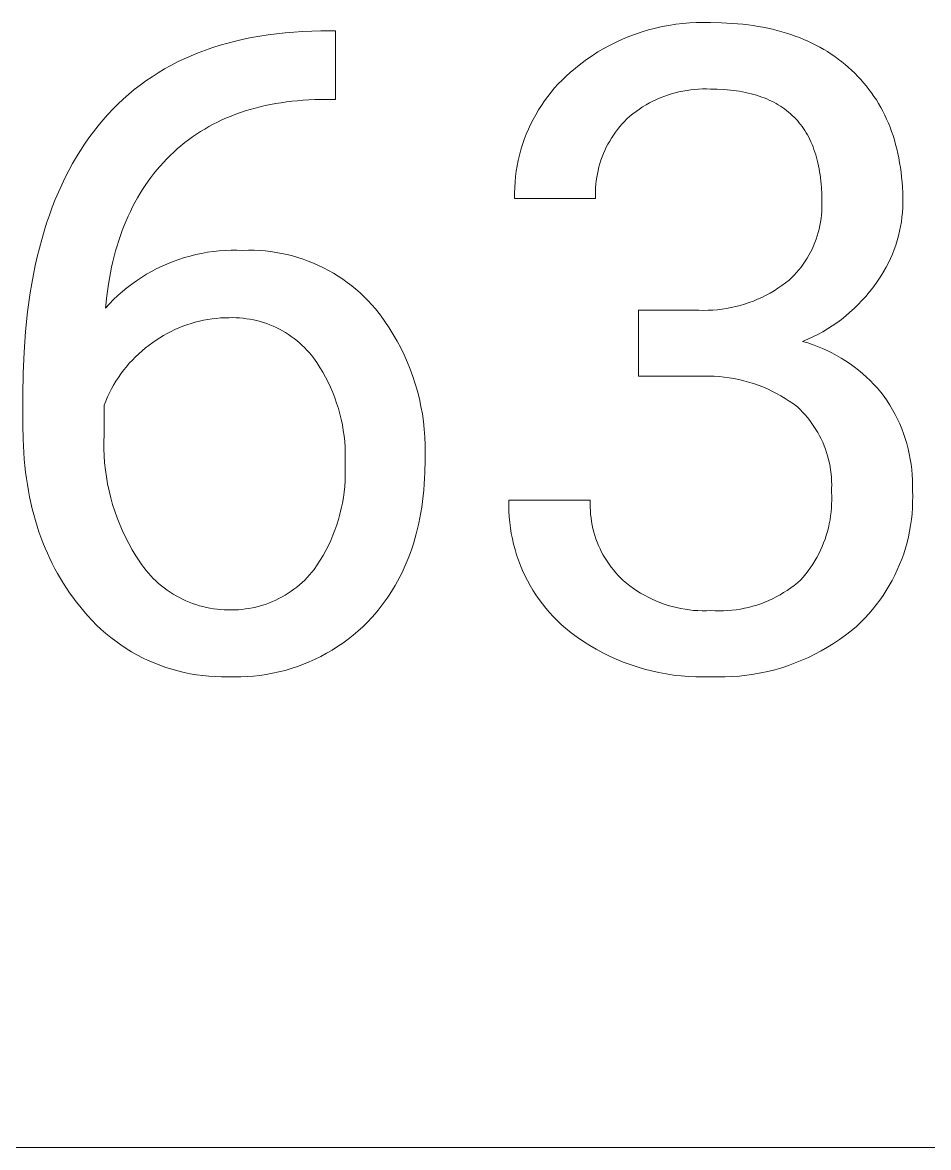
# Model space of a CAD drawing. Header units: millimetres. Extents: x 974 to 5700, y -47 to 3256.
# Drawn here: x 4802.2 to 4865.9, y 217.6 to 296.7 of the extents above; entities that cross this region are included whole.
import ezdxf

# ---------------------------------------------------------------- set-up
doc = ezdxf.new("R2010")
doc.units = ezdxf.units.MM
doc.header["$MEASUREMENT"] = 0
doc.layers.add('Domyślny', color=7, linetype='Continuous', true_color=0x000000)

msp = doc.modelspace()

# ---------------------------------------------------------------- linework, layer by layer
at = {"layer": 'Domyślny', "color": 18, "lineweight": 15, "true_color": 0x000000}
for p, q in [((4848.614, 296.642), (4849.1, 296.682)), ((4849.1, 296.682), (4849.587, 296.706)), ((4849.587, 296.706), (4850.075, 296.712)), ((4850.075, 296.712), (4850.563, 296.702)), ((4850.563, 296.702), (4851.346, 296.689)), ((4851.346, 296.689), (4851.729, 296.673)), ((4851.729, 296.673), (4852.107, 296.65)), ((4819.451, 295.839), (4820.046, 295.916)), ((4820.046, 295.916), (4820.652, 295.981)), ((4820.652, 295.981), (4821.267, 296.034)), ((4821.267, 296.034), (4821.893, 296.074)), ((4821.893, 296.074), (4822.529, 296.101)), ((4822.529, 296.101), (4823.174, 296.116)), ((4823.174, 296.116), (4824.197, 296.116)), ((4824.197, 296.116), (4824.197, 291.3)), ((4844.834, 295.725), (4845.291, 295.897)), ((4845.291, 295.897), (4845.753, 296.052)), ((4845.753, 296.052), (4846.22, 296.191)), ((4846.22, 296.191), (4846.692, 296.315)), ((4846.692, 296.315), (4847.168, 296.421)), ((4847.168, 296.421), (4847.648, 296.512)), ((4847.648, 296.512), (4848.13, 296.585)), ((4848.13, 296.585), (4848.614, 296.642)), ((4852.107, 296.65), (4852.479, 296.621)), ((4852.479, 296.621), (4852.847, 296.585)), ((4852.847, 296.585), (4853.208, 296.543)), ((4853.208, 296.543), (4853.564, 296.494)), ((4853.564, 296.494), (4853.915, 296.439)), ((4853.915, 296.439), (4854.261, 296.377)), ((4854.261, 296.377), (4854.6, 296.309)), ((4854.6, 296.309), (4854.935, 296.234)), ((4854.935, 296.234), (4855.264, 296.153)), ((4855.264, 296.153), (4855.588, 296.065)), ((4855.588, 296.065), (4855.906, 295.971)), ((4855.906, 295.971), (4856.219, 295.869)), ((4856.219, 295.869), (4856.527, 295.762)), ((4815.564, 294.948), (4816.089, 295.113)), ((4816.089, 295.113), (4816.624, 295.265)), ((4816.624, 295.265), (4817.17, 295.405)), ((4817.17, 295.405), (4817.725, 295.532)), ((4817.725, 295.532), (4818.29, 295.647)), ((4818.29, 295.647), (4818.865, 295.749)), ((4818.865, 295.749), (4819.451, 295.839)), ((4843.075, 294.885), (4843.503, 295.118)), ((4843.503, 295.118), (4843.94, 295.336)), ((4843.94, 295.336), (4844.383, 295.538)), ((4844.383, 295.538), (4844.834, 295.725)), ((4856.527, 295.762), (4856.829, 295.647)), ((4856.829, 295.647), (4857.126, 295.527)), ((4857.126, 295.527), (4857.417, 295.399)), ((4857.417, 295.399), (4857.703, 295.265)), ((4857.703, 295.265), (4857.984, 295.124)), ((4857.984, 295.124), (4858.259, 294.977)), ((4813.564, 294.164), (4814.049, 294.379)), ((4814.049, 294.379), (4814.544, 294.581)), ((4814.544, 294.581), (4815.049, 294.771)), ((4815.049, 294.771), (4815.564, 294.948)), ((4841.84, 294.1), (4842.243, 294.376)), ((4842.243, 294.376), (4842.654, 294.638)), ((4842.654, 294.638), (4843.075, 294.885)), ((4858.259, 294.977), (4858.529, 294.823)), ((4858.529, 294.823), (4858.793, 294.662)), ((4858.793, 294.662), (4859.052, 294.494)), ((4859.052, 294.494), (4859.306, 294.32)), ((4859.306, 294.32), (4859.554, 294.139)), ((4812.17, 293.445), (4812.625, 293.697)), ((4812.625, 293.697), (4813.089, 293.937)), ((4813.089, 293.937), (4813.564, 294.164)), ((4840.694, 293.192), (4841.066, 293.508)), ((4841.066, 293.508), (4841.448, 293.811)), ((4841.448, 293.811), (4841.84, 294.1)), ((4859.554, 294.139), (4859.798, 293.952)), ((4859.798, 293.952), (4860.035, 293.758)), ((4860.035, 293.758), (4860.268, 293.557)), ((4860.268, 293.557), (4860.494, 293.349)), ((4810.866, 292.614), (4811.291, 292.903)), ((4811.291, 292.903), (4811.725, 293.18)), ((4811.725, 293.18), (4812.17, 293.445)), ((4840.133, 292.668), (4840.409, 292.934)), ((4840.409, 292.934), (4840.694, 293.192)), ((4860.494, 293.349), (4860.715, 293.138)), ((4860.715, 293.138), (4860.929, 292.923)), ((4860.929, 292.923), (4861.136, 292.701)), ((4861.136, 292.701), (4861.336, 292.475)), ((4809.653, 291.669), (4810.047, 291.997)), ((4810.047, 291.997), (4810.452, 292.311)), ((4810.452, 292.311), (4810.866, 292.614)), ((4839.361, 291.813), (4839.608, 292.107)), ((4839.608, 292.107), (4839.866, 292.392)), ((4839.866, 292.392), (4840.133, 292.668)), ((4848.899, 291.941), (4848.625, 291.894)), ((4849.175, 291.979), (4848.899, 291.941)), ((4849.451, 292.008), (4849.175, 291.979)), ((4849.729, 292.027), (4849.451, 292.008)), ((4850.007, 292.036), (4849.729, 292.027)), ((4850.285, 292.036), (4850.007, 292.036)), ((4850.563, 292.027), (4850.285, 292.036)), ((4851.045, 292.019), (4850.563, 292.027)), ((4851.512, 291.996), (4851.045, 292.019)), ((4851.74, 291.979), (4851.512, 291.996)), ((4851.964, 291.958), (4851.74, 291.979)), ((4852.184, 291.933), (4851.964, 291.958)), ((4852.4, 291.904), (4852.184, 291.933)), ((4852.612, 291.872), (4852.4, 291.904)), ((4861.336, 292.475), (4861.529, 292.243)), ((4861.529, 292.243), (4861.716, 292.006)), ((4861.716, 292.006), (4861.895, 291.764)), ((4808.894, 290.977), (4809.269, 291.33)), ((4809.269, 291.33), (4809.653, 291.669)), ((4820.75, 291.126), (4820.369, 291.072)), ((4821.135, 291.173), (4820.75, 291.126)), ((4821.526, 291.213), (4821.135, 291.173)), ((4821.922, 291.245), (4821.526, 291.213)), ((4822.324, 291.271), (4821.922, 291.245)), ((4822.731, 291.289), (4822.324, 291.271)), ((4823.143, 291.3), (4822.731, 291.289)), ((4824.197, 291.3), (4823.143, 291.3)), ((4838.678, 290.886), (4838.895, 291.203)), ((4838.895, 291.203), (4839.123, 291.512)), ((4839.123, 291.512), (4839.361, 291.813)), ((4846.523, 291.185), (4846.277, 291.056)), ((4846.774, 291.305), (4846.523, 291.185)), ((4847.029, 291.416), (4846.774, 291.305)), ((4847.288, 291.518), (4847.029, 291.416)), ((4847.55, 291.611), (4847.288, 291.518)), ((4847.815, 291.696), (4847.55, 291.611)), ((4848.083, 291.771), (4847.815, 291.696)), ((4848.353, 291.837), (4848.083, 291.771)), ((4848.625, 291.894), (4848.353, 291.837)), ((4852.821, 291.836), (4852.612, 291.872)), ((4853.026, 291.795), (4852.821, 291.836)), ((4853.227, 291.751), (4853.026, 291.795)), ((4853.424, 291.703), (4853.227, 291.751)), ((4853.617, 291.652), (4853.424, 291.703)), ((4853.806, 291.596), (4853.617, 291.652)), ((4853.992, 291.537), (4853.806, 291.596)), ((4854.174, 291.473), (4853.992, 291.537)), ((4854.352, 291.406), (4854.174, 291.473)), ((4854.526, 291.335), (4854.352, 291.406)), ((4854.696, 291.261), (4854.526, 291.335)), ((4854.863, 291.182), (4854.696, 291.261)), ((4855.025, 291.1), (4854.863, 291.182)), ((4861.895, 291.764), (4862.067, 291.517)), ((4862.067, 291.517), (4862.232, 291.264)), ((4862.232, 291.264), (4862.391, 291.007)), ((4808.176, 290.235), (4808.53, 290.612)), ((4808.53, 290.612), (4808.894, 290.977)), ((4817.515, 290.378), (4817.181, 290.259)), ((4817.853, 290.49), (4817.515, 290.378)), ((4818.197, 290.595), (4817.853, 290.49)), ((4818.546, 290.693), (4818.197, 290.595)), ((4818.9, 290.783), (4818.546, 290.693)), ((4819.259, 290.866), (4818.9, 290.783)), ((4819.624, 290.942), (4819.259, 290.866)), ((4819.994, 291.01), (4819.624, 290.942)), ((4820.369, 291.072), (4819.994, 291.01)), ((4838.277, 290.231), (4838.472, 290.562)), ((4838.472, 290.562), (4838.678, 290.886)), ((4845.338, 290.461), (4845.117, 290.293)), ((4845.565, 290.622), (4845.338, 290.461)), ((4845.797, 290.775), (4845.565, 290.622)), ((4846.034, 290.92), (4845.797, 290.775)), ((4846.277, 291.056), (4846.034, 290.92)), ((4855.184, 291.013), (4855.025, 291.1)), ((4855.339, 290.923), (4855.184, 291.013)), ((4855.49, 290.829), (4855.339, 290.923)), ((4855.638, 290.731), (4855.49, 290.829)), ((4855.781, 290.63), (4855.638, 290.731)), ((4855.921, 290.524), (4855.781, 290.63)), ((4856.057, 290.415), (4855.921, 290.524)), ((4856.189, 290.301), (4856.057, 290.415)), ((4862.391, 291.007), (4862.542, 290.744)), ((4862.542, 290.744), (4862.686, 290.476)), ((4862.686, 290.476), (4862.824, 290.202)), ((4807.498, 289.443), (4807.832, 289.845)), ((4807.832, 289.845), (4808.176, 290.235)), ((4815.594, 289.554), (4815.293, 289.392)), ((4815.901, 289.71), (4815.594, 289.554)), ((4816.213, 289.858), (4815.901, 289.71)), ((4816.531, 289.999), (4816.213, 289.858)), ((4816.853, 290.133), (4816.531, 289.999)), ((4817.181, 290.259), (4816.853, 290.133)), ((4837.759, 289.203), (4837.92, 289.551)), ((4837.92, 289.551), (4838.093, 289.894)), ((4838.093, 289.894), (4838.277, 290.231)), ((4844.35, 289.576), (4844.188, 289.389)), ((4844.518, 289.758), (4844.35, 289.576)), ((4844.692, 289.934), (4844.518, 289.758)), ((4844.901, 290.117), (4844.692, 289.934)), ((4845.117, 290.293), (4844.901, 290.117)), ((4856.317, 290.184), (4856.189, 290.301)), ((4856.442, 290.063), (4856.317, 290.184)), ((4856.562, 289.939), (4856.442, 290.063)), ((4856.679, 289.81), (4856.562, 289.939)), ((4856.792, 289.678), (4856.679, 289.81)), ((4856.901, 289.541), (4856.792, 289.678)), ((4857.006, 289.401), (4856.901, 289.541)), ((4862.824, 290.202), (4862.954, 289.924)), ((4862.954, 289.924), (4863.077, 289.64)), ((4863.077, 289.64), (4863.194, 289.351)), ((4806.857, 288.602), (4807.172, 289.028)), ((4807.172, 289.028), (4807.498, 289.443)), ((4814.419, 288.86), (4814.139, 288.668)), ((4814.705, 289.044), (4814.419, 288.86)), ((4814.996, 289.222), (4814.705, 289.044)), ((4815.293, 289.392), (4814.996, 289.222)), ((4837.473, 288.49), (4837.61, 288.849)), ((4837.61, 288.849), (4837.759, 289.203)), ((4843.741, 288.796), (4843.606, 288.589)), ((4843.883, 288.999), (4843.741, 288.796)), ((4844.032, 289.196), (4843.883, 288.999)), ((4844.188, 289.389), (4844.032, 289.196)), ((4857.107, 289.257), (4857.006, 289.401)), ((4857.205, 289.109), (4857.107, 289.257)), ((4857.299, 288.957), (4857.205, 289.109)), ((4857.389, 288.802), (4857.299, 288.957)), ((4857.475, 288.642), (4857.389, 288.802)), ((4863.194, 289.351), (4863.303, 289.057)), ((4863.303, 289.057), (4863.406, 288.758)), ((4863.406, 288.758), (4863.501, 288.454)), ((4806.258, 287.717), (4806.552, 288.165)), ((4806.552, 288.165), (4806.857, 288.602)), ((4813.329, 288.049), (4813.069, 287.828)), ((4813.593, 288.263), (4813.329, 288.049)), ((4813.864, 288.469), (4813.593, 288.263)), ((4814.139, 288.668), (4813.864, 288.469)), ((4837.235, 287.76), (4837.348, 288.127)), ((4837.348, 288.127), (4837.473, 288.49)), ((4843.357, 288.161), (4843.243, 287.941)), ((4843.478, 288.377), (4843.357, 288.161)), ((4843.606, 288.589), (4843.478, 288.377)), ((4857.557, 288.479), (4857.475, 288.642)), ((4857.636, 288.312), (4857.557, 288.479)), ((4857.71, 288.141), (4857.636, 288.312)), ((4857.781, 287.966), (4857.71, 288.141)), ((4857.848, 287.787), (4857.781, 287.966)), ((4863.501, 288.454), (4863.589, 288.144)), ((4863.589, 288.144), (4863.671, 287.83)), ((4805.7, 286.786), (4805.974, 287.257)), ((4805.974, 287.257), (4806.258, 287.717)), ((4812.566, 287.365), (4812.324, 287.123)), ((4812.815, 287.6), (4812.566, 287.365)), ((4813.069, 287.828), (4812.815, 287.6)), ((4837.047, 287.016), (4837.135, 287.389)), ((4837.135, 287.389), (4837.235, 287.76)), ((4842.948, 287.26), (4842.865, 287.027)), ((4843.039, 287.49), (4842.948, 287.26)), ((4843.137, 287.717), (4843.039, 287.49)), ((4843.243, 287.941), (4843.137, 287.717)), ((4857.911, 287.605), (4857.848, 287.787)), ((4857.971, 287.418), (4857.911, 287.605)), ((4858.026, 287.228), (4857.971, 287.418)), ((4858.078, 287.034), (4858.026, 287.228)), ((4863.671, 287.83), (4863.745, 287.51)), ((4863.745, 287.51), (4863.812, 287.185)), ((4863.812, 287.185), (4863.872, 286.855)), ((4805.437, 286.303), (4805.7, 286.786)), ((4811.86, 286.621), (4811.638, 286.361)), ((4812.089, 286.875), (4811.86, 286.621)), ((4812.324, 287.123), (4812.089, 286.875)), ((4836.91, 286.26), (4836.972, 286.639)), ((4836.972, 286.639), (4837.047, 287.016)), ((4842.723, 286.553), (4842.664, 286.312)), ((4842.79, 286.791), (4842.723, 286.553)), ((4842.865, 287.027), (4842.79, 286.791)), ((4858.126, 286.836), (4858.078, 287.034)), ((4858.17, 286.634), (4858.126, 286.836)), ((4858.21, 286.428), (4858.17, 286.634)), ((4858.246, 286.218), (4858.21, 286.428)), ((4863.872, 286.855), (4863.925, 286.52)), ((4863.925, 286.52), (4863.971, 286.18)), ((4804.941, 285.304), (4805.184, 285.809)), ((4805.184, 285.809), (4805.437, 286.303)), ((4811.212, 285.823), (4811.009, 285.545)), ((4811.422, 286.095), (4811.212, 285.823)), ((4811.638, 286.361), (4811.422, 286.095)), ((4836.824, 285.497), (4836.86, 285.879)), ((4836.86, 285.879), (4836.91, 286.26)), ((4842.536, 285.581), (4842.51, 285.335)), ((4842.57, 285.826), (4842.536, 285.581)), ((4842.613, 286.07), (4842.57, 285.826)), ((4842.664, 286.312), (4842.613, 286.07)), ((4858.279, 286.005), (4858.246, 286.218)), ((4858.307, 285.787), (4858.279, 286.005)), ((4858.332, 285.566), (4858.307, 285.787)), ((4863.971, 286.18), (4864.01, 285.834)), ((4864.01, 285.834), (4864.042, 285.484)), ((4804.487, 284.259), (4804.709, 284.788)), ((4804.709, 284.788), (4804.941, 285.304)), ((4810.622, 284.97), (4810.439, 284.674)), ((4810.812, 285.26), (4810.622, 284.97)), ((4811.009, 285.545), (4810.812, 285.26)), ((4836.789, 284.73), (4836.8, 285.114)), ((4836.8, 285.114), (4836.824, 285.497)), ((4842.482, 284.841), (4842.481, 284.593)), ((4842.492, 285.088), (4842.482, 284.841)), ((4842.51, 285.335), (4842.492, 285.088)), ((4858.353, 285.341), (4858.332, 285.566)), ((4858.37, 285.112), (4858.353, 285.341)), ((4858.393, 284.642), (4858.37, 285.112)), ((4864.042, 285.484), (4864.067, 285.128)), ((4864.067, 285.128), (4864.085, 284.768)), ((4804.275, 283.72), (4804.487, 284.259)), ((4810.09, 284.064), (4809.926, 283.75)), ((4810.261, 284.372), (4810.09, 284.064)), ((4810.439, 284.674), (4810.261, 284.372)), ((4836.791, 284.346), (4836.789, 284.73)), ((4842.488, 284.346), (4836.791, 284.346)), ((4842.481, 284.593), (4842.488, 284.346)), ((4858.401, 284.157), (4858.393, 284.642)), ((4858.408, 283.909), (4858.401, 284.157)), ((4864.085, 284.768), (4864.095, 284.402)), ((4864.099, 284.031), (4864.089, 283.695)), ((4864.095, 284.402), (4864.099, 284.031)), ((4804.073, 283.169), (4804.275, 283.72)), ((4809.768, 283.429), (4809.616, 283.103)), ((4809.926, 283.75), (4809.768, 283.429)), ((4858.375, 283.165), (4858.394, 283.413)), ((4858.394, 283.413), (4858.405, 283.661)), ((4858.405, 283.661), (4858.408, 283.909)), ((4864.068, 283.359), (4864.035, 283.025)), ((4864.089, 283.695), (4864.068, 283.359)), ((4803.702, 282.034), (4803.882, 282.607)), ((4803.882, 282.607), (4804.073, 283.169)), ((4809.332, 282.433), (4809.2, 282.088)), ((4809.471, 282.771), (4809.332, 282.433)), ((4809.616, 283.103), (4809.471, 282.771)), ((4858.211, 282.186), (4858.265, 282.429)), ((4858.265, 282.429), (4858.31, 282.673)), ((4858.31, 282.673), (4858.347, 282.919)), ((4858.347, 282.919), (4858.375, 283.165)), ((4863.991, 282.691), (4863.935, 282.359)), ((4864.035, 283.025), (4863.991, 282.691)), ((4803.531, 281.449), (4803.702, 282.034)), ((4809.074, 281.738), (4808.954, 281.381)), ((4809.2, 282.088), (4809.074, 281.738)), ((4858, 281.473), (4858.079, 281.708)), ((4858.079, 281.708), (4858.149, 281.946)), ((4858.149, 281.946), (4858.211, 282.186)), ((4863.789, 281.703), (4863.699, 281.379)), ((4863.867, 282.03), (4863.789, 281.703)), ((4863.935, 282.359), (4863.867, 282.03)), ((4803.221, 280.245), (4803.371, 280.852)), ((4803.371, 280.852), (4803.531, 281.449)), ((4808.841, 281.019), (4808.734, 280.65)), ((4808.954, 281.381), (4808.841, 281.019)), ((4857.716, 280.785), (4857.818, 281.011)), ((4857.818, 281.011), (4857.913, 281.24)), ((4857.913, 281.24), (4858, 281.473)), ((4863.598, 281.058), (4863.485, 280.741)), ((4863.699, 281.379), (4863.598, 281.058)), ((4803.082, 279.626), (4803.221, 280.245)), ((4808.634, 280.275), (4808.54, 279.895)), ((4808.734, 280.65), (4808.634, 280.275)), ((4812.777, 279.908), (4813.169, 280.049)), ((4813.169, 280.049), (4813.566, 280.177)), ((4813.566, 280.177), (4813.966, 280.292)), ((4813.966, 280.292), (4814.371, 280.392)), ((4814.371, 280.392), (4814.778, 280.479)), ((4814.778, 280.479), (4815.189, 280.552)), ((4815.189, 280.552), (4815.601, 280.611)), ((4815.601, 280.611), (4816.016, 280.655)), ((4816.016, 280.655), (4816.431, 280.686)), ((4816.431, 280.686), (4816.848, 280.702)), ((4816.848, 280.702), (4817.265, 280.704)), ((4817.265, 280.704), (4817.681, 280.691)), ((4817.681, 280.691), (4818.072, 280.7)), ((4818.072, 280.7), (4818.464, 280.696)), ((4818.464, 280.696), (4818.855, 280.679)), ((4818.855, 280.679), (4819.245, 280.648)), ((4819.245, 280.648), (4819.634, 280.605)), ((4819.634, 280.605), (4820.021, 280.548)), ((4820.021, 280.548), (4820.406, 280.478)), ((4820.406, 280.478), (4820.788, 280.395)), ((4820.788, 280.395), (4821.168, 280.299)), ((4821.168, 280.299), (4821.544, 280.191)), ((4821.544, 280.191), (4821.916, 280.07)), ((4821.916, 280.07), (4822.284, 279.936)), ((4857.228, 279.921), (4857.361, 280.13)), ((4857.361, 280.13), (4857.487, 280.344)), ((4857.487, 280.344), (4857.605, 280.562)), ((4857.605, 280.562), (4857.716, 280.785)), ((4863.229, 280.119), (4863.084, 279.815)), ((4863.362, 280.428), (4863.229, 280.119)), ((4863.485, 280.741), (4863.362, 280.428)), ((4802.953, 278.995), (4803.082, 279.626)), ((4808.452, 279.508), (4808.371, 279.115)), ((4808.54, 279.895), (4808.452, 279.508)), ((4811.264, 279.21), (4811.633, 279.404)), ((4811.633, 279.404), (4812.009, 279.585)), ((4812.009, 279.585), (4812.39, 279.753)), ((4812.39, 279.753), (4812.777, 279.908)), ((4822.284, 279.936), (4822.647, 279.79)), ((4822.647, 279.79), (4823.005, 279.632)), ((4823.005, 279.632), (4823.357, 279.462)), ((4823.357, 279.462), (4823.704, 279.28)), ((4823.704, 279.28), (4824.044, 279.086)), ((4856.624, 279.133), (4856.785, 279.322)), ((4856.785, 279.322), (4856.94, 279.516)), ((4856.94, 279.516), (4857.087, 279.716)), ((4857.087, 279.716), (4857.228, 279.921)), ((4862.929, 279.517), (4862.764, 279.223)), ((4863.084, 279.815), (4862.929, 279.517)), ((4802.834, 278.353), (4802.953, 278.995)), ((4808.296, 278.716), (4808.227, 278.311)), ((4808.371, 279.115), (4808.296, 278.716)), ((4809.861, 278.313), (4810.2, 278.555)), ((4810.2, 278.555), (4810.547, 278.786)), ((4810.547, 278.786), (4810.902, 279.004)), ((4810.902, 279.004), (4811.264, 279.21)), ((4824.044, 279.086), (4824.377, 278.881)), ((4824.377, 278.881), (4824.703, 278.665)), ((4824.703, 278.665), (4825.022, 278.438)), ((4855.847, 278.4), (4856.103, 278.601)), ((4856.103, 278.601), (4856.283, 278.772)), ((4856.283, 278.772), (4856.457, 278.95)), ((4856.457, 278.95), (4856.624, 279.133)), ((4862.405, 278.655), (4862.21, 278.381)), ((4862.589, 278.936), (4862.405, 278.655)), ((4862.764, 279.223), (4862.589, 278.936)), ((4802.54, 276.359), (4802.726, 277.7)), ((4802.726, 277.7), (4802.834, 278.353)), ((4808.227, 278.311), (4808.109, 277.483)), ((4808.896, 277.519), (4809.208, 277.795)), ((4809.208, 277.795), (4809.53, 278.06)), ((4809.53, 278.06), (4809.861, 278.313)), ((4825.022, 278.438), (4825.333, 278.201)), ((4825.333, 278.201), (4825.636, 277.953)), ((4825.636, 277.953), (4825.93, 277.695)), ((4825.93, 277.695), (4826.215, 277.427)), ((4854.473, 277.531), (4854.76, 277.685)), ((4854.76, 277.685), (4855.041, 277.85)), ((4855.041, 277.85), (4855.316, 278.024)), ((4855.316, 278.024), (4855.585, 278.207)), ((4855.585, 278.207), (4855.847, 278.4)), ((4861.738, 277.753), (4861.486, 277.451)), ((4861.979, 278.063), (4861.738, 277.753)), ((4862.21, 278.381), (4861.979, 278.063)), ((4808.109, 277.483), (4808.017, 276.63)), ((4808.017, 276.63), (4808.3, 276.937)), ((4808.3, 276.937), (4808.593, 277.233)), ((4808.593, 277.233), (4808.896, 277.519)), ((4826.215, 277.427), (4826.491, 277.149)), ((4826.491, 277.149), (4826.758, 276.863)), ((4852.659, 276.817), (4852.971, 276.91)), ((4852.971, 276.91), (4853.279, 277.013)), ((4853.279, 277.013), (4853.584, 277.127)), ((4853.584, 277.127), (4853.885, 277.251)), ((4853.885, 277.251), (4854.182, 277.386)), ((4854.182, 277.386), (4854.473, 277.531)), ((4860.952, 276.875), (4860.67, 276.601)), ((4861.223, 277.159), (4860.952, 276.875)), ((4861.486, 277.451), (4861.223, 277.159)), ((4802.395, 274.973), (4802.54, 276.359)), ((4826.758, 276.863), (4827.015, 276.568)), ((4827.015, 276.568), (4827.349, 276.137)), ((4827.349, 276.137), (4827.668, 275.696)), ((4845.495, 276.476), (4849.76, 276.476)), ((4845.495, 271.833), (4845.495, 276.476)), ((4849.76, 276.476), (4850.086, 276.47)), ((4850.086, 276.47), (4850.411, 276.474)), ((4850.411, 276.474), (4850.736, 276.49)), ((4850.736, 276.49), (4851.061, 276.517)), ((4851.061, 276.517), (4851.384, 276.555)), ((4851.384, 276.555), (4851.706, 276.604)), ((4851.706, 276.604), (4852.026, 276.664)), ((4852.026, 276.664), (4852.344, 276.735)), ((4852.344, 276.735), (4852.659, 276.817)), ((4860.379, 276.336), (4860.08, 276.082)), ((4860.67, 276.601), (4860.379, 276.336)), ((4813.463, 275.356), (4813.182, 275.243)), ((4813.747, 275.459), (4813.463, 275.356)), ((4814.036, 275.552), (4813.747, 275.459)), ((4814.326, 275.636), (4814.036, 275.552)), ((4814.62, 275.71), (4814.326, 275.636)), ((4814.916, 275.775), (4814.62, 275.71)), ((4815.214, 275.829), (4814.916, 275.775)), ((4815.513, 275.874), (4815.214, 275.829)), ((4815.814, 275.909), (4815.513, 275.874)), ((4816.116, 275.934), (4815.814, 275.909)), ((4816.418, 275.949), (4816.116, 275.934)), ((4816.721, 275.954), (4816.418, 275.949)), ((4816.965, 275.957), (4816.721, 275.954)), ((4817.209, 275.951), (4816.965, 275.957)), ((4817.452, 275.938), (4817.209, 275.951)), ((4817.695, 275.916), (4817.452, 275.938)), ((4817.937, 275.886), (4817.695, 275.916)), ((4818.178, 275.847), (4817.937, 275.886)), ((4818.417, 275.801), (4818.178, 275.847)), ((4818.655, 275.746), (4818.417, 275.801)), ((4818.891, 275.684), (4818.655, 275.746)), ((4819.124, 275.613), (4818.891, 275.684)), ((4819.355, 275.535), (4819.124, 275.613)), ((4819.583, 275.449), (4819.355, 275.535)), ((4819.808, 275.355), (4819.583, 275.449)), ((4820.03, 275.254), (4819.808, 275.355)), ((4827.668, 275.696), (4827.971, 275.243)), ((4859.132, 275.382), (4858.801, 275.17)), ((4859.456, 275.604), (4859.132, 275.382)), ((4859.772, 275.838), (4859.456, 275.604)), ((4860.08, 276.082), (4859.772, 275.838)), ((4802.292, 273.541), (4802.395, 274.973)), ((4811.84, 274.546), (4811.586, 274.38)), ((4812.098, 274.703), (4811.84, 274.546)), ((4812.362, 274.852), (4812.098, 274.703)), ((4812.631, 274.991), (4812.362, 274.852)), ((4812.904, 275.122), (4812.631, 274.991)), ((4813.182, 275.243), (4812.904, 275.122)), ((4820.248, 275.145), (4820.03, 275.254)), ((4820.463, 275.029), (4820.248, 275.145)), ((4820.673, 274.906), (4820.463, 275.029)), ((4820.879, 274.775), (4820.673, 274.906)), ((4821.081, 274.638), (4820.879, 274.775)), ((4821.278, 274.494), (4821.081, 274.638)), ((4827.971, 275.243), (4828.259, 274.781)), ((4828.259, 274.781), (4828.531, 274.309)), ((4857.767, 274.605), (4857.41, 274.441)), ((4858.118, 274.782), (4857.767, 274.605)), ((4858.463, 274.97), (4858.118, 274.782)), ((4858.801, 275.17), (4858.463, 274.97)), ((4810.834, 273.83), (4810.592, 273.629)), ((4811.083, 274.023), (4810.834, 273.83)), ((4811.338, 274.207), (4811.083, 274.023)), ((4811.586, 274.38), (4811.338, 274.207)), ((4821.47, 274.344), (4821.278, 274.494)), ((4821.656, 274.187), (4821.47, 274.344)), ((4821.837, 274.023), (4821.656, 274.187)), ((4822.013, 273.854), (4821.837, 274.023)), ((4822.183, 273.679), (4822.013, 273.854)), ((4828.531, 274.309), (4828.787, 273.827)), ((4828.787, 273.827), (4829.025, 273.338)), ((4857.41, 274.441), (4857.048, 274.288)), ((4857.048, 274.288), (4857.403, 274.183)), ((4857.403, 274.183), (4857.754, 274.066)), ((4857.754, 274.066), (4858.101, 273.937)), ((4858.101, 273.937), (4858.443, 273.796)), ((4858.443, 273.796), (4858.781, 273.643)), ((4802.23, 272.063), (4802.292, 273.541)), ((4809.908, 272.98), (4809.695, 272.748)), ((4810.128, 273.204), (4809.908, 272.98)), ((4810.357, 273.421), (4810.128, 273.204)), ((4810.592, 273.629), (4810.357, 273.421)), ((4822.346, 273.498), (4822.183, 273.679)), ((4822.504, 273.312), (4822.346, 273.498)), ((4822.655, 273.121), (4822.504, 273.312)), ((4822.881, 272.795), (4822.655, 273.121)), ((4829.025, 273.338), (4829.247, 272.84)), ((4858.781, 273.643), (4859.113, 273.479)), ((4859.113, 273.479), (4859.439, 273.304)), ((4859.439, 273.304), (4859.759, 273.118)), ((4859.759, 273.118), (4860.073, 272.921)), ((4860.073, 272.921), (4860.38, 272.714)), ((4809.293, 272.264), (4809.104, 272.013)), ((4809.49, 272.51), (4809.293, 272.264)), ((4809.695, 272.748), (4809.49, 272.51)), ((4823.097, 272.462), (4822.881, 272.795)), ((4823.301, 272.122), (4823.097, 272.462)), ((4829.247, 272.84), (4829.452, 272.335)), ((4829.452, 272.335), (4829.639, 271.823)), ((4860.38, 272.714), (4860.68, 272.496)), ((4860.68, 272.496), (4860.972, 272.269)), ((4860.972, 272.269), (4861.256, 272.031)), ((4802.209, 270.539), (4802.23, 272.063)), ((4808.754, 271.491), (4808.592, 271.221)), ((4808.925, 271.755), (4808.754, 271.491)), ((4809.104, 272.013), (4808.925, 271.755)), ((4823.494, 271.776), (4823.301, 272.122)), ((4823.675, 271.423), (4823.494, 271.776)), ((4823.843, 271.064), (4823.675, 271.423)), ((4829.639, 271.823), (4829.808, 271.306)), ((4849.76, 271.833), (4845.495, 271.833)), ((4850.113, 271.846), (4849.76, 271.833)), ((4850.465, 271.848), (4850.113, 271.846)), ((4850.818, 271.837), (4850.465, 271.848)), ((4851.17, 271.815), (4850.818, 271.837)), ((4851.521, 271.78), (4851.17, 271.815)), ((4851.871, 271.734), (4851.521, 271.78)), ((4852.219, 271.676), (4851.871, 271.734)), ((4852.565, 271.606), (4852.219, 271.676)), ((4852.908, 271.524), (4852.565, 271.606)), ((4853.248, 271.431), (4852.908, 271.524)), ((4853.585, 271.326), (4853.248, 271.431)), ((4861.256, 272.031), (4861.532, 271.784)), ((4861.532, 271.784), (4861.799, 271.528)), ((4861.799, 271.528), (4862.057, 271.263)), ((4808.295, 270.666), (4808.161, 270.381)), ((4808.439, 270.946), (4808.295, 270.666)), ((4808.592, 271.221), (4808.439, 270.946)), ((4824, 270.7), (4823.843, 271.064)), ((4824.145, 270.33), (4824, 270.7)), ((4829.808, 271.306), (4829.959, 270.782)), ((4829.959, 270.782), (4830.093, 270.254)), ((4853.918, 271.209), (4853.585, 271.326)), ((4854.247, 271.082), (4853.918, 271.209)), ((4854.572, 270.943), (4854.247, 271.082)), ((4854.891, 270.794), (4854.572, 270.943)), ((4855.206, 270.633), (4854.891, 270.794)), ((4855.514, 270.462), (4855.206, 270.633)), ((4862.057, 271.263), (4862.307, 270.989)), ((4862.307, 270.989), (4862.547, 270.707)), ((4862.547, 270.707), (4862.777, 270.416)), ((4802.209, 268.367), (4802.209, 270.539)), ((4808.037, 270.092), (4807.923, 269.799)), ((4807.923, 269.799), (4807.923, 267.722)), ((4808.161, 270.381), (4808.037, 270.092)), ((4824.277, 269.956), (4824.145, 270.33)), ((4824.396, 269.578), (4824.277, 269.956)), ((4830.093, 270.254), (4830.208, 269.721)), ((4855.817, 270.281), (4855.514, 270.462)), ((4856.113, 270.089), (4855.817, 270.281)), ((4856.403, 269.888), (4856.113, 270.089)), ((4856.685, 269.677), (4856.403, 269.888)), ((4862.777, 270.416), (4862.987, 270.112)), ((4862.987, 270.112), (4863.186, 269.8)), ((4863.186, 269.8), (4863.375, 269.482)), ((4824.503, 269.196), (4824.396, 269.578)), ((4824.597, 268.811), (4824.503, 269.196)), ((4830.208, 269.721), (4830.304, 269.185)), ((4830.304, 269.185), (4830.382, 268.646)), ((4856.871, 269.5), (4856.685, 269.677)), ((4857.049, 269.316), (4856.871, 269.5)), ((4857.222, 269.127), (4857.049, 269.316)), ((4857.388, 268.932), (4857.222, 269.127)), ((4863.375, 269.482), (4863.552, 269.157)), ((4863.552, 269.157), (4863.719, 268.826)), ((4802.225, 267.405), (4802.209, 268.367)), ((4824.678, 268.423), (4824.597, 268.811)), ((4824.745, 268.032), (4824.678, 268.423)), ((4830.382, 268.646), (4830.442, 268.105)), ((4857.547, 268.732), (4857.388, 268.932)), ((4857.699, 268.526), (4857.547, 268.732)), ((4857.845, 268.315), (4857.699, 268.526)), ((4857.982, 268.099), (4857.845, 268.315)), ((4863.719, 268.826), (4863.873, 268.49)), ((4863.873, 268.49), (4864.016, 268.149)), ((4802.272, 266.465), (4802.225, 267.405)), ((4807.923, 267.722), (4807.907, 267.226)), ((4824.8, 267.639), (4824.745, 268.032)), ((4824.841, 267.245), (4824.8, 267.639)), ((4830.442, 268.105), (4830.483, 267.561)), ((4830.483, 267.561), (4830.505, 267.017)), ((4858.113, 267.879), (4857.982, 268.099)), ((4858.236, 267.654), (4858.113, 267.879)), ((4858.351, 267.425), (4858.236, 267.654)), ((4858.458, 267.192), (4858.351, 267.425)), ((4864.016, 268.149), (4864.148, 267.803)), ((4864.148, 267.803), (4864.267, 267.453)), ((4864.267, 267.453), (4864.374, 267.099)), ((4807.907, 267.226), (4807.908, 266.729)), ((4807.908, 266.729), (4807.926, 266.234)), ((4824.869, 266.849), (4824.841, 267.245)), ((4824.884, 266.453), (4824.869, 266.849)), ((4830.505, 267.017), (4830.508, 266.472)), ((4858.557, 266.956), (4858.458, 267.192)), ((4858.648, 266.717), (4858.557, 266.956)), ((4858.731, 266.475), (4858.648, 266.717)), ((4864.374, 267.099), (4864.469, 266.741)), ((4864.469, 266.741), (4864.551, 266.38)), ((4802.307, 266.004), (4802.272, 266.465)), ((4802.35, 265.548), (4802.307, 266.004)), ((4807.926, 266.234), (4807.961, 265.738)), ((4824.874, 265.66), (4824.886, 266.056)), ((4824.886, 266.056), (4824.884, 266.453)), ((4830.493, 265.928), (4830.479, 265.074)), ((4830.508, 266.472), (4830.493, 265.928)), ((4858.805, 266.23), (4858.731, 266.475)), ((4858.871, 265.982), (4858.805, 266.23)), ((4858.929, 265.733), (4858.871, 265.982)), ((4864.551, 266.38), (4864.621, 266.017)), ((4864.621, 266.017), (4864.679, 265.651)), ((4802.401, 265.098), (4802.35, 265.548)), ((4802.46, 264.654), (4802.401, 265.098)), ((4807.961, 265.738), (4808.013, 265.245)), ((4808.013, 265.245), (4808.081, 264.753)), ((4824.886, 265.266), (4824.874, 265.66)), ((4824.885, 264.873), (4824.886, 265.266)), ((4830.479, 265.074), (4830.46, 264.655)), ((4858.978, 265.481), (4858.929, 265.733)), ((4859.018, 265.228), (4858.978, 265.481)), ((4859.05, 264.974), (4859.018, 265.228)), ((4864.679, 265.651), (4864.723, 265.284)), ((4864.723, 265.284), (4864.756, 264.915)), ((4802.526, 264.215), (4802.46, 264.654)), ((4808.081, 264.753), (4808.166, 264.264)), ((4808.166, 264.264), (4808.267, 263.778)), ((4824.844, 264.086), (4824.871, 264.479)), ((4824.871, 264.479), (4824.885, 264.873)), ((4830.435, 264.242), (4830.402, 263.834)), ((4830.46, 264.655), (4830.435, 264.242)), ((4859.073, 264.719), (4859.05, 264.974)), ((4859.087, 264.464), (4859.073, 264.719)), ((4859.093, 264.208), (4859.087, 264.464)), ((4864.756, 264.915), (4864.775, 264.546)), ((4864.775, 264.546), (4864.782, 264.176)), ((4802.601, 263.782), (4802.526, 264.215)), ((4802.683, 263.355), (4802.601, 263.782)), ((4808.267, 263.778), (4808.385, 263.296)), ((4824.75, 263.304), (4824.804, 263.695)), ((4824.804, 263.695), (4824.844, 264.086)), ((4830.362, 263.431), (4830.315, 263.034)), ((4830.402, 263.834), (4830.362, 263.431)), ((4859.078, 263.696), (4859.09, 263.951)), ((4859.091, 263.415), (4859.078, 263.696)), ((4859.09, 263.951), (4859.093, 264.208)), ((4864.782, 264.176), (4864.776, 263.806)), ((4864.776, 263.806), (4864.788, 263.396)), ((4802.773, 262.933), (4802.683, 263.355)), ((4802.87, 262.517), (4802.773, 262.933)), ((4808.385, 263.296), (4808.519, 262.818)), ((4808.519, 262.818), (4808.669, 262.345)), ((4824.604, 262.531), (4824.684, 262.916)), ((4824.684, 262.916), (4824.75, 263.304)), ((4830.26, 262.643), (4830.198, 262.256)), ((4830.315, 263.034), (4830.26, 262.643)), ((4836.39, 262.738), (4836.397, 263.129)), ((4836.397, 262.346), (4836.39, 262.738)), ((4836.397, 263.129), (4842.111, 263.129)), ((4842.111, 263.129), (4842.104, 262.877)), ((4842.104, 262.877), (4842.107, 262.625)), ((4859.075, 262.574), (4859.09, 262.854)), ((4859.09, 262.854), (4859.095, 263.135)), ((4859.095, 263.135), (4859.091, 263.415)), ((4864.787, 262.985), (4864.771, 262.575)), ((4864.788, 263.396), (4864.787, 262.985)), ((4802.976, 262.106), (4802.87, 262.517)), ((4803.089, 261.701), (4802.976, 262.106)), ((4808.669, 262.345), (4808.835, 261.878)), ((4808.835, 261.878), (4809.017, 261.416)), ((4824.407, 261.768), (4824.512, 262.148)), ((4824.512, 262.148), (4824.604, 262.531)), ((4830.128, 261.876), (4830.052, 261.5)), ((4830.198, 262.256), (4830.128, 261.876)), ((4836.418, 261.955), (4836.397, 262.346)), ((4836.451, 261.565), (4836.418, 261.955)), ((4842.107, 262.625), (4842.118, 262.374)), ((4842.118, 262.374), (4842.138, 262.122)), ((4842.138, 262.122), (4842.166, 261.872)), ((4842.166, 261.872), (4842.203, 261.623)), ((4858.975, 261.738), (4859.018, 262.015)), ((4859.018, 262.015), (4859.051, 262.294)), ((4859.051, 262.294), (4859.075, 262.574)), ((4864.742, 262.166), (4864.7, 261.758)), ((4864.771, 262.575), (4864.742, 262.166)), ((4803.21, 261.302), (4803.089, 261.701)), ((4803.339, 260.908), (4803.21, 261.302)), ((4809.017, 261.416), (4809.214, 260.96)), ((4824.159, 261.021), (4824.289, 261.393)), ((4824.289, 261.393), (4824.407, 261.768)), ((4829.968, 261.13), (4829.876, 260.766)), ((4830.052, 261.5), (4829.968, 261.13)), ((4836.499, 261.177), (4836.451, 261.565)), ((4836.559, 260.79), (4836.499, 261.177)), ((4842.203, 261.623), (4842.248, 261.375)), ((4842.248, 261.375), (4842.303, 261.129)), ((4842.303, 261.129), (4842.365, 260.885)), ((4858.791, 260.917), (4858.861, 261.188)), ((4858.861, 261.188), (4858.923, 261.462)), ((4858.923, 261.462), (4858.975, 261.738)), ((4864.643, 261.351), (4864.573, 260.947)), ((4864.7, 261.758), (4864.643, 261.351)), ((4803.476, 260.52), (4803.339, 260.908)), ((4803.621, 260.137), (4803.476, 260.52)), ((4809.214, 260.96), (4809.427, 260.512)), ((4809.427, 260.512), (4809.655, 260.071)), ((4823.694, 259.935), (4823.861, 260.292)), ((4823.861, 260.292), (4824.016, 260.654)), ((4824.016, 260.654), (4824.159, 261.021)), ((4829.778, 260.407), (4829.672, 260.053)), ((4829.876, 260.766), (4829.778, 260.407)), ((4836.633, 260.406), (4836.559, 260.79)), ((4836.721, 260.024), (4836.633, 260.406)), ((4842.365, 260.885), (4842.436, 260.643)), ((4842.436, 260.643), (4842.515, 260.404)), ((4842.515, 260.404), (4842.603, 260.168)), ((4858.525, 260.118), (4858.623, 260.381)), ((4858.623, 260.381), (4858.711, 260.648)), ((4858.711, 260.648), (4858.791, 260.917)), ((4864.489, 260.545), (4864.392, 260.147)), ((4864.573, 260.947), (4864.489, 260.545)), ((4803.773, 259.76), (4803.621, 260.137)), ((4803.933, 259.389), (4803.773, 259.76)), ((4809.655, 260.071), (4809.897, 259.638)), ((4809.897, 259.638), (4810.154, 259.213)), ((4823.325, 259.24), (4823.515, 259.584)), ((4823.515, 259.584), (4823.694, 259.935)), ((4829.559, 259.704), (4829.438, 259.362)), ((4829.672, 260.053), (4829.559, 259.704)), ((4836.821, 259.646), (4836.721, 260.024)), ((4836.934, 259.271), (4836.821, 259.646)), ((4842.603, 260.168), (4842.698, 259.934)), ((4842.698, 259.934), (4842.801, 259.705)), ((4842.801, 259.705), (4842.913, 259.479)), ((4842.913, 259.479), (4843.032, 259.257)), ((4858.181, 259.35), (4858.304, 259.602)), ((4858.304, 259.602), (4858.419, 259.858)), ((4858.419, 259.858), (4858.525, 260.118)), ((4864.281, 259.751), (4864.157, 259.36)), ((4864.392, 260.147), (4864.281, 259.751)), ((4804.101, 259.023), (4803.933, 259.389)), ((4804.277, 258.662), (4804.101, 259.023)), ((4810.154, 259.213), (4810.425, 258.797)), ((4810.425, 258.797), (4810.568, 258.588)), ((4822.91, 258.57), (4823.123, 258.902)), ((4823.123, 258.902), (4823.325, 259.24)), ((4829.175, 258.692), (4829.032, 258.365)), ((4829.31, 259.024), (4829.175, 258.692)), ((4829.438, 259.362), (4829.31, 259.024)), ((4837.061, 258.901), (4836.934, 259.271)), ((4837.2, 258.535), (4837.061, 258.901)), ((4843.032, 259.257), (4843.158, 259.039)), ((4843.158, 259.039), (4843.292, 258.826)), ((4843.292, 258.826), (4843.434, 258.617)), ((4857.761, 258.621), (4857.909, 258.859)), ((4857.909, 258.859), (4858.049, 259.102)), ((4858.049, 259.102), (4858.181, 259.35)), ((4864.021, 258.973), (4863.871, 258.591)), ((4864.157, 259.36), (4864.021, 258.973)), ((4804.46, 258.307), (4804.277, 258.662)), ((4804.651, 257.958), (4804.46, 258.307)), ((4804.85, 257.614), (4804.651, 257.958)), ((4810.568, 258.588), (4810.718, 258.383)), ((4810.718, 258.383), (4810.874, 258.184)), ((4810.874, 258.184), (4811.038, 257.989)), ((4811.038, 257.989), (4811.207, 257.801)), ((4822.369, 257.865), (4822.531, 258.053)), ((4822.531, 258.053), (4822.686, 258.247)), ((4822.686, 258.247), (4822.91, 258.57)), ((4828.882, 258.044), (4828.725, 257.728)), ((4829.032, 258.365), (4828.882, 258.044)), ((4837.351, 258.174), (4837.2, 258.535)), ((4837.515, 257.819), (4837.351, 258.174)), ((4843.434, 258.617), (4843.582, 258.413)), ((4843.582, 258.413), (4843.737, 258.215)), ((4843.737, 258.215), (4843.9, 258.022)), ((4843.9, 258.022), (4844.068, 257.835)), ((4857.092, 257.72), (4857.27, 257.937)), ((4857.27, 257.937), (4857.442, 258.159)), ((4857.442, 258.159), (4857.605, 258.387)), ((4857.605, 258.387), (4857.761, 258.621)), ((4863.708, 258.215), (4863.533, 257.843)), ((4863.871, 258.591), (4863.708, 258.215)), ((4805.057, 257.275), (4804.85, 257.614)), ((4805.271, 256.943), (4805.057, 257.275)), ((4811.207, 257.801), (4811.383, 257.618)), ((4811.383, 257.618), (4811.565, 257.442)), ((4811.565, 257.442), (4811.753, 257.271)), ((4811.753, 257.271), (4811.947, 257.108)), ((4811.947, 257.108), (4812.146, 256.95)), ((4821.471, 257.012), (4821.662, 257.17)), ((4821.662, 257.17), (4821.848, 257.335)), ((4821.848, 257.335), (4822.028, 257.505)), ((4822.028, 257.505), (4822.202, 257.682)), ((4822.202, 257.682), (4822.369, 257.865)), ((4828.388, 257.112), (4828.209, 256.812)), ((4828.56, 257.417), (4828.388, 257.112)), ((4828.725, 257.728), (4828.56, 257.417)), ((4837.692, 257.469), (4837.515, 257.819)), ((4837.88, 257.126), (4837.692, 257.469)), ((4838.08, 256.789), (4837.88, 257.126)), ((4844.068, 257.835), (4844.243, 257.654)), ((4844.243, 257.654), (4844.424, 257.479)), ((4844.424, 257.479), (4844.657, 257.283)), ((4844.657, 257.283), (4844.897, 257.096)), ((4856.209, 256.952), (4856.447, 257.13)), ((4856.447, 257.13), (4856.68, 257.316)), ((4856.68, 257.316), (4856.906, 257.51)), ((4856.906, 257.51), (4857.092, 257.72)), ((4863.145, 257.12), (4862.934, 256.769)), ((4863.345, 257.478), (4863.145, 257.12)), ((4863.533, 257.843), (4863.345, 257.478)), ((4805.494, 256.615), (4805.271, 256.943)), ((4805.724, 256.293), (4805.494, 256.615)), ((4812.146, 256.95), (4812.35, 256.8)), ((4812.35, 256.8), (4812.559, 256.656)), ((4812.559, 256.656), (4812.773, 256.52)), ((4812.773, 256.52), (4812.992, 256.391)), ((4812.992, 256.391), (4813.214, 256.27)), ((4820.222, 256.206), (4820.441, 256.322)), ((4820.441, 256.322), (4820.656, 256.446)), ((4820.656, 256.446), (4820.867, 256.577)), ((4820.867, 256.577), (4821.073, 256.715)), ((4821.073, 256.715), (4821.275, 256.86)), ((4821.275, 256.86), (4821.471, 257.012)), ((4828.022, 256.517), (4827.828, 256.228)), ((4828.209, 256.812), (4828.022, 256.517)), ((4838.291, 256.46), (4838.08, 256.789)), ((4838.514, 256.138), (4838.291, 256.46)), ((4844.897, 257.096), (4845.143, 256.918)), ((4845.143, 256.918), (4845.395, 256.748)), ((4845.395, 256.748), (4845.653, 256.587)), ((4845.653, 256.587), (4845.916, 256.435)), ((4845.916, 256.435), (4846.185, 256.292)), ((4854.931, 256.192), (4855.196, 256.326)), ((4855.196, 256.326), (4855.457, 256.469)), ((4855.457, 256.469), (4855.713, 256.622)), ((4855.713, 256.622), (4855.964, 256.783)), ((4855.964, 256.783), (4856.209, 256.952)), ((4862.71, 256.424), (4862.475, 256.088)), ((4862.934, 256.769), (4862.71, 256.424)), ((4805.961, 255.976), (4805.724, 256.293)), ((4806.207, 255.665), (4805.961, 255.976)), ((4806.485, 255.32), (4806.207, 255.665)), ((4813.214, 256.27), (4813.441, 256.156)), ((4813.441, 256.156), (4813.671, 256.05)), ((4813.671, 256.05), (4813.905, 255.951)), ((4813.905, 255.951), (4814.142, 255.861)), ((4814.142, 255.861), (4814.382, 255.779)), ((4814.382, 255.779), (4814.625, 255.705)), ((4814.625, 255.705), (4814.869, 255.639)), ((4814.869, 255.639), (4815.117, 255.581)), ((4815.117, 255.581), (4815.365, 255.532)), ((4815.365, 255.532), (4815.616, 255.491)), ((4818.11, 255.509), (4818.354, 255.554)), ((4818.354, 255.554), (4818.596, 255.608)), ((4818.596, 255.608), (4818.836, 255.669)), ((4818.836, 255.669), (4819.074, 255.739)), ((4819.074, 255.739), (4819.31, 255.817)), ((4819.31, 255.817), (4819.543, 255.902)), ((4819.543, 255.902), (4819.773, 255.996)), ((4819.773, 255.996), (4819.999, 256.097)), ((4819.999, 256.097), (4820.222, 256.206)), ((4827.418, 255.666), (4827.202, 255.393)), ((4827.627, 255.944), (4827.418, 255.666)), ((4827.828, 256.228), (4827.627, 255.944)), ((4838.747, 255.824), (4838.514, 256.138)), ((4838.992, 255.518), (4838.747, 255.824)), ((4839.246, 255.221), (4838.992, 255.518)), ((4846.185, 256.292), (4846.458, 256.159)), ((4846.458, 256.159), (4846.736, 256.035)), ((4846.736, 256.035), (4847.017, 255.921)), ((4847.017, 255.921), (4847.303, 255.817)), ((4847.303, 255.817), (4847.592, 255.723)), ((4847.592, 255.723), (4847.884, 255.639)), ((4847.884, 255.639), (4848.179, 255.566)), ((4848.179, 255.566), (4848.477, 255.503)), ((4852.671, 255.463), (4852.963, 255.52)), ((4852.963, 255.52), (4853.253, 255.586)), ((4853.253, 255.586), (4853.541, 255.663)), ((4853.541, 255.663), (4853.826, 255.749)), ((4853.826, 255.749), (4854.108, 255.846)), ((4854.108, 255.846), (4854.386, 255.952)), ((4854.386, 255.952), (4854.66, 256.067)), ((4854.66, 256.067), (4854.931, 256.192)), ((4862.229, 255.76), (4861.972, 255.44)), ((4862.475, 256.088), (4862.229, 255.76)), ((4806.774, 254.984), (4806.485, 255.32)), ((4807.076, 254.659), (4806.774, 254.984)), ((4815.616, 255.491), (4815.867, 255.459)), ((4815.867, 255.459), (4816.12, 255.435)), ((4816.12, 255.435), (4816.373, 255.42)), ((4816.373, 255.42), (4816.627, 255.413)), ((4816.627, 255.413), (4816.875, 255.408)), ((4816.875, 255.408), (4817.123, 255.412)), ((4817.123, 255.412), (4817.371, 255.424)), ((4817.371, 255.424), (4817.618, 255.444)), ((4817.618, 255.444), (4817.864, 255.472)), ((4817.864, 255.472), (4818.11, 255.509)), ((4826.747, 254.863), (4826.435, 254.537)), ((4826.978, 255.125), (4826.747, 254.863)), ((4827.202, 255.393), (4826.978, 255.125)), ((4839.511, 254.933), (4839.246, 255.221)), ((4839.786, 254.654), (4839.511, 254.933)), ((4848.477, 255.503), (4848.776, 255.45)), ((4848.776, 255.45), (4849.077, 255.407)), ((4849.077, 255.407), (4849.379, 255.375)), ((4849.379, 255.375), (4849.683, 255.354)), ((4849.683, 255.354), (4849.986, 255.343)), ((4849.986, 255.343), (4850.29, 255.343)), ((4850.29, 255.343), (4850.594, 255.354)), ((4850.594, 255.354), (4850.892, 255.338)), ((4850.892, 255.338), (4851.189, 255.334)), ((4851.189, 255.334), (4851.487, 255.339)), ((4851.487, 255.339), (4851.784, 255.355)), ((4851.784, 255.355), (4852.081, 255.381)), ((4852.081, 255.381), (4852.377, 255.417)), ((4852.377, 255.417), (4852.671, 255.463)), ((4861.426, 254.827), (4861.138, 254.534)), ((4861.704, 255.129), (4861.426, 254.827)), ((4861.972, 255.44), (4861.704, 255.129)), ((4807.388, 254.344), (4807.076, 254.659)), ((4807.71, 254.041), (4807.388, 254.344)), ((4808.044, 253.748), (4807.71, 254.041)), ((4826.111, 254.222), (4825.776, 253.918)), ((4826.435, 254.537), (4826.111, 254.222)), ((4840.07, 254.385), (4839.786, 254.654)), ((4840.363, 254.126), (4840.07, 254.385)), ((4840.775, 253.8), (4840.363, 254.126)), ((4860.841, 254.252), (4860.453, 253.929)), ((4861.138, 254.534), (4860.841, 254.252)), ((4808.387, 253.468), (4808.044, 253.748)), ((4808.739, 253.199), (4808.387, 253.468)), ((4809.101, 252.942), (4808.739, 253.199)), ((4825.077, 253.347), (4824.713, 253.08)), ((4825.432, 253.626), (4825.077, 253.347)), ((4825.776, 253.918), (4825.432, 253.626)), ((4841.198, 253.489), (4840.775, 253.8)), ((4841.632, 253.192), (4841.198, 253.489)), ((4842.075, 252.911), (4841.632, 253.192)), ((4859.644, 253.325), (4859.225, 253.044)), ((4860.054, 253.62), (4859.644, 253.325)), ((4860.453, 253.929), (4860.054, 253.62)), ((4809.471, 252.699), (4809.101, 252.942)), ((4809.849, 252.468), (4809.471, 252.699)), ((4810.235, 252.25), (4809.849, 252.468)), ((4823.568, 252.356), (4823.17, 252.142)), ((4823.958, 252.584), (4823.568, 252.356)), ((4824.339, 252.825), (4823.958, 252.584)), ((4824.713, 253.08), (4824.339, 252.825)), ((4842.528, 252.645), (4842.075, 252.911)), ((4842.99, 252.395), (4842.528, 252.645)), ((4843.46, 252.162), (4842.99, 252.395)), ((4858.359, 252.526), (4857.913, 252.29)), ((4858.796, 252.778), (4858.359, 252.526)), ((4859.225, 253.044), (4858.796, 252.778)), ((4810.629, 252.046), (4810.235, 252.25)), ((4811.029, 251.856), (4810.629, 252.046)), ((4811.436, 251.679), (4811.029, 251.856)), ((4811.848, 251.517), (4811.436, 251.679)), ((4821.936, 251.585), (4821.512, 251.428)), ((4822.353, 251.756), (4821.936, 251.585)), ((4822.765, 251.942), (4822.353, 251.756)), ((4823.17, 252.142), (4822.765, 251.942)), ((4843.938, 251.945), (4843.46, 252.162)), ((4844.424, 251.744), (4843.938, 251.945)), ((4844.916, 251.561), (4844.424, 251.744)), ((4845.414, 251.394), (4844.916, 251.561)), ((4856.53, 251.675), (4856.056, 251.502)), ((4856.998, 251.864), (4856.53, 251.675)), ((4857.459, 252.069), (4856.998, 251.864)), ((4857.913, 252.29), (4857.459, 252.069)), ((4812.266, 251.369), (4811.848, 251.517)), ((4812.688, 251.235), (4812.266, 251.369)), ((4813.115, 251.116), (4812.688, 251.235)), ((4813.546, 251.012), (4813.115, 251.116)), ((4813.981, 250.923), (4813.546, 251.012)), ((4814.418, 250.849), (4813.981, 250.923)), ((4814.857, 250.79), (4814.418, 250.849)), ((4815.298, 250.747), (4814.857, 250.79)), ((4818.88, 250.802), (4818.431, 250.752)), ((4819.327, 250.868), (4818.88, 250.802)), ((4819.771, 250.95), (4819.327, 250.868)), ((4820.212, 251.046), (4819.771, 250.95)), ((4820.65, 251.158), (4820.212, 251.046)), ((4821.083, 251.286), (4820.65, 251.158)), ((4821.512, 251.428), (4821.083, 251.286)), ((4845.917, 251.246), (4845.414, 251.394)), ((4846.426, 251.114), (4845.917, 251.246)), ((4846.939, 251.001), (4846.426, 251.114)), ((4847.455, 250.905), (4846.939, 251.001)), ((4847.974, 250.827), (4847.455, 250.905)), ((4848.496, 250.767), (4847.974, 250.827)), ((4853.113, 250.813), (4852.611, 250.758)), ((4853.612, 250.886), (4853.113, 250.813)), ((4854.109, 250.975), (4853.612, 250.886)), ((4854.602, 251.082), (4854.109, 250.975)), ((4855.091, 251.205), (4854.602, 251.082)), ((4855.576, 251.345), (4855.091, 251.205)), ((4856.056, 251.502), (4855.576, 251.345)), ((4815.74, 250.718), (4815.298, 250.747)), ((4816.183, 250.705), (4815.74, 250.718)), ((4816.627, 250.707), (4816.183, 250.705)), ((4817.078, 250.695), (4816.627, 250.707)), ((4817.53, 250.698), (4817.078, 250.695)), ((4817.981, 250.717), (4817.53, 250.698)), ((4818.431, 250.752), (4817.981, 250.717)), ((4849.02, 250.726), (4848.496, 250.767)), ((4849.544, 250.702), (4849.02, 250.726)), ((4850.069, 250.697), (4849.544, 250.702)), ((4850.594, 250.71), (4850.069, 250.697)), ((4851.099, 250.696), (4850.594, 250.71)), ((4851.603, 250.7), (4851.099, 250.696)), ((4852.108, 250.72), (4851.603, 250.7)), ((4852.611, 250.758), (4852.108, 250.72)), ((3913.935, 217.605), (5700.163, 217.605))]:
    msp.add_line(p, q, dxfattribs=at)

doc.saveas('drawing.dxf')
